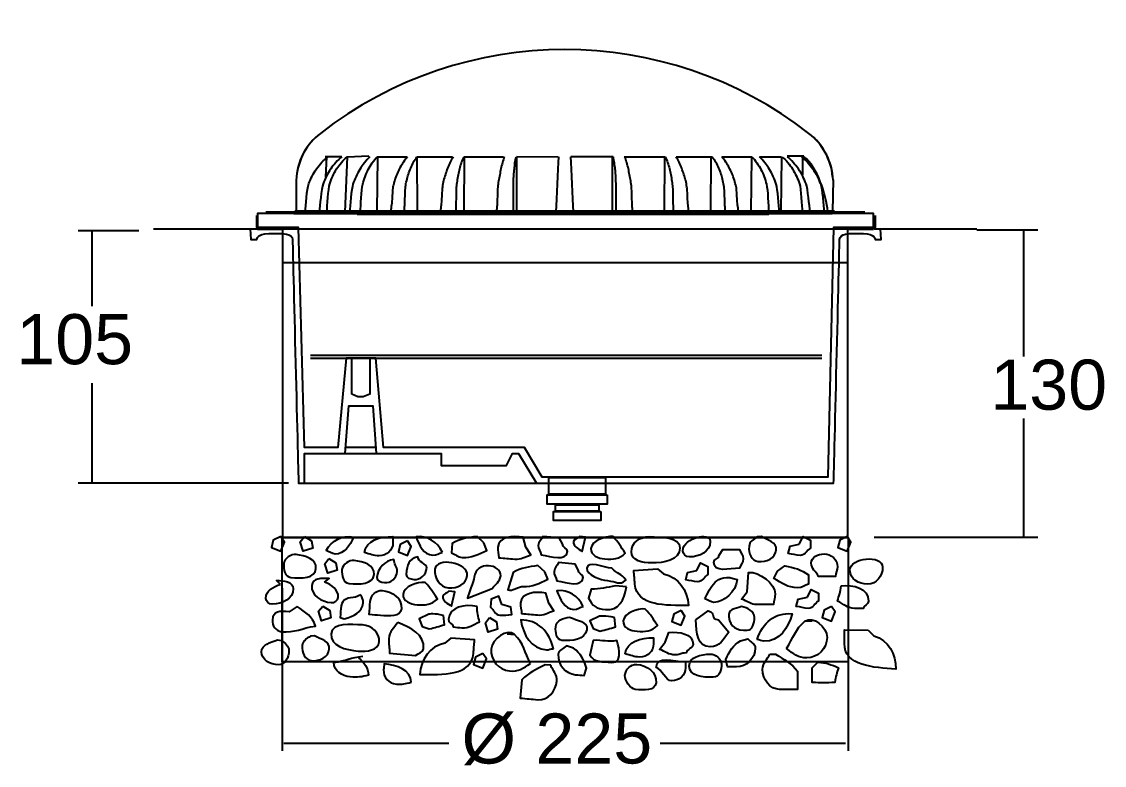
# Model space of a CAD drawing. Extents: x 31 to 162, y 76 to 269.
# Drawn here: x 31.2 to 162.4, y 76.4 to 166.6 of the extents above; entities that cross this region are included whole.
import ezdxf

# ---------------------------------------------------------------- set-up
doc = ezdxf.new("R2010")
doc.units = 0
doc.layers.add('LIVELLO_1', color=160, linetype='Continuous')
doc.styles.add('STD', font='txt')

# ---------------------------------------------------------------- blocks, each defined once
blk = doc.blocks.new('AI9-BLK2')
at = {"layer": 'LIVELLO_1', "color": 7}
for p, q in [((28.3, -0.37), (27.41, -0.37)), ((-8.66, -1.91), (-7.77, -1.99))]:
    blk.add_line(p, q, dxfattribs=at)
for points in [[(-36.11, 9.88), (-37.01, 9.44), (-37.23, 8.55), (-36.11, 8.1), (-35.67, 9.21)], [(-33.23, 9.88), (-32.38, 9.36), (-32.24, 8.46), (-33.39, 8.11), (-33.74, 9.26)], [(-20.75, 9.36), (-21.64, 8.91), (-21.86, 8.02), (-20.75, 7.58), (-20.31, 8.69)], [(32.51, 9.88), (31.62, 9.44), (31.39, 8.55), (32.51, 8.1), (32.96, 9.21)], [(-30.27, 7.22), (-29.42, 6.7), (-29.28, 5.79), (-30.42, 5.45), (-30.77, 6.59)], [(-31.02, 1.44), (-30.17, 0.92), (-30.03, 0.02), (-31.18, -0.33), (-31.53, 0.82)], [(30.62, 1.41), (29.73, 0.97), (29.51, 0.08), (30.62, -0.37), (31.07, 0.75)], [(-10.82, 0.06), (-9.97, -0.46), (-9.83, -1.36), (-10.98, -1.71), (-11.32, -0.57)], [(12.41, 0.91), (11.52, 0.47), (11.29, -0.42), (12.41, -0.87), (12.85, 0.24)], [(-11.62, -4.29), (-12.51, -4.74), (-12.74, -5.63), (-11.62, -6.07), (-11.17, -4.96)]]:
    blk.add_lwpolyline(points, close=True, dxfattribs=at)
for points, knots in [([(-30.62, 8.21), (-30.23, 8.09), (-29.95, 7.76), (-29.51, 7.76), (-28.34, 7.76), (-27.78, 8.76), (-27.28, 9.82), (-28.67, 10.1), (-29.9, 9.43), (-30.62, 8.21)], [0, 0, 0, 0, 1, 1, 1, 2, 2, 2, 3, 3, 3, 3]), ([(-25.95, 7.94), (-25.3, 7.75), (-24.88, 7.55), (-24.2, 7.55), (-23.29, 7.55), (-22.51, 8.23), (-22.51, 9.14), (-22.51, 9.43), (-22.54, 9.59), (-22.51, 9.88), (-24.03, 9.88), (-25.82, 9.46), (-25.95, 7.94)], [0, 0, 0, 0, 1, 1, 1, 2, 2, 2, 3, 3, 3, 4, 4, 4, 4]), ([(-16.53, 7.96), (-16.93, 7.89), (-17.24, 7.58), (-17.68, 7.62), (-18.85, 7.72), (-19.31, 8.77), (-19.72, 9.86), (-18.31, 10.02), (-17.14, 9.25), (-16.53, 7.96)], [0, 0, 0, 0, 1, 1, 1, 2, 2, 2, 3, 3, 3, 3]), ([(-11.5, 9.14), (-11.5, 9.14), (-11.14, 8.21), (-11.14, 8.21), (-12.19, 7.75), (-12.96, 7.26), (-14.12, 7.36), (-14.68, 7.41), (-14.93, 7.71), (-15.42, 7.92), (-15.42, 7.92), (-15.32, 9.03), (-15.32, 9.03), (-14.37, 9.61), (-13.47, 9.76), (-12.33, 9.88), (-12.33, 9.88), (-11.5, 9.14), (-11.5, 9.14)], [0, 0, 0, 0, 1, 1, 1, 2, 2, 2, 3, 3, 3, 4, 4, 4, 5, 5, 5, 6, 6, 6, 6]), ([(-6.4, 8.59), (-6.4, 8.59), (-5.81, 7.65), (-5.81, 7.65), (-6.56, 7.43), (-6.98, 7.08), (-7.76, 7.15), (-8.54, 7.21), (-8.92, 7.25), (-9.7, 7.32), (-9.71, 7.82), (-9.86, 8.11), (-9.81, 8.61), (-9.7, 9.89), (-8.01, 10.01), (-6.74, 9.79), (-6.74, 9.79), (-6.4, 8.59), (-6.4, 8.59)], [0, 0, 0, 0, 1, 1, 1, 2, 2, 2, 3, 3, 3, 4, 4, 4, 5, 5, 5, 6, 6, 6, 6]), ([(-1.97, 9.01), (-2.01, 8.56), (-1.35, 8.5), (-1.38, 8.06), (-1.49, 6.84), (-3.34, 7.45), (-4.55, 7.67), (-4.63, 8.06), (-4.94, 8.37), (-4.9, 8.81), (-4.86, 9.26), (-4.51, 9.5), (-4.36, 9.88), (-4.36, 9.88), (-2.36, 9.71), (-2.36, 9.71), (-2.36, 9.71), (-1.97, 9.01), (-1.97, 9.01)], [0, 0, 0, 0, 1, 1, 1, 2, 2, 2, 3, 3, 3, 4, 4, 4, 5, 5, 5, 6, 6, 6, 6]), ([(0.08, 9.88), (0.08, 9.88), (0.8, 9.82), (0.8, 9.82), (0.8, 9.82), (0.43, 8.07), (0.43, 8.07), (-0.05, 8.44), (-0.7, 8.67), (-0.64, 9.28), (-0.61, 9.61), (-0.05, 9.61), (0.08, 9.88)], [0, 0, 0, 0, 1, 1, 1, 2, 2, 2, 3, 3, 3, 4, 4, 4, 4]), ([(4.15, 9.87), (4.8, 9.2), (5.11, 8.65), (5.63, 7.86), (4.92, 7.18), (4.16, 7.08), (3.16, 7.17), (2.35, 7.24), (1.41, 7.61), (1.48, 8.42), (1.56, 9.38), (3.18, 9.96), (4.15, 9.87)], [0, 0, 0, 0, 1, 1, 1, 2, 2, 2, 3, 3, 3, 4, 4, 4, 4]), ([(8.55, 9.88), (7.45, 9.88), (6.37, 9.14), (6.37, 8.04), (6.37, 6.97), (7.74, 6.68), (8.81, 6.68), (10.3, 6.68), (12.25, 7), (12.25, 8.49), (12.25, 9.91), (9.98, 9.79), (8.55, 9.88)], [0, 0, 0, 0, 1, 1, 1, 2, 2, 2, 3, 3, 3, 4, 4, 4, 4]), ([(14.4, 9.81), (13.53, 9.55), (12.62, 9.06), (12.62, 8.13), (12.62, 7.74), (13.01, 7.41), (13.4, 7.41), (14.63, 7.41), (15.93, 8.06), (15.93, 9.29), (15.93, 10.17), (14.4, 9.81), (14.4, 9.81)], [0, 0, 0, 0, 1, 1, 1, 2, 2, 2, 3, 3, 3, 4, 4, 4, 4]), ([(22.13, 9.88), (22.94, 9.42), (24, 9.2), (23.92, 8.26), (23.83, 7.26), (22.74, 6.77), (21.74, 6.86), (20.93, 6.93), (20.56, 7.87), (20.63, 8.68), (20.68, 9.26), (21.16, 9.54), (21.64, 9.83), (21.64, 9.83), (22.13, 9.88), (22.13, 9.88)], [0, 0, 0, 0, 1, 1, 1, 2, 2, 2, 3, 3, 3, 4, 4, 4, 5, 5, 5, 5]), ([(26.72, 8.94), (26.72, 8.94), (25.61, 8.71), (25.61, 8.71), (25.61, 8.71), (25.38, 7.82), (25.38, 7.82), (25.94, 7.77), (26.28, 7.6), (26.83, 7.6), (27.45, 7.6), (27.61, 8.21), (28.06, 8.49), (28.06, 8.49), (28.06, 9.44), (28.06, 9.44), (28.06, 9.44), (27.17, 9.88), (27.17, 9.88), (27.17, 9.88), (26.72, 8.94), (26.72, 8.94)], [0, 0, 0, 0, 1, 1, 1, 2, 2, 2, 3, 3, 3, 4, 4, 4, 5, 5, 5, 6, 6, 6, 7, 7, 7, 7]), ([(17.03, 7.63), (17.03, 7.18), (16.35, 7.18), (16.35, 6.74), (16.35, 5.51), (18.25, 5.96), (19.48, 6.07), (19.59, 6.46), (19.92, 6.74), (19.92, 7.18), (19.92, 7.63), (19.59, 7.91), (19.48, 8.3), (19.48, 8.3), (17.47, 8.3), (17.47, 8.3), (17.47, 8.3), (17.03, 7.63), (17.03, 7.63)], [0, 0, 0, 0, 1, 1, 1, 2, 2, 2, 3, 3, 3, 4, 4, 4, 5, 5, 5, 6, 6, 6, 6]), ([(-34.26, 7.7), (-33.14, 7.57), (-31.74, 7.15), (-31.84, 6.02), (-31.95, 4.77), (-33.61, 4.81), (-34.87, 4.92), (-35.61, 4.99), (-35.79, 5.88), (-35.73, 6.62), (-35.68, 7.2), (-34.84, 7.78), (-34.26, 7.7)], [0, 0, 0, 0, 1, 1, 1, 2, 2, 2, 3, 3, 3, 4, 4, 4, 4]), ([(-27.22, 6.98), (-26.09, 6.85), (-24.7, 6.43), (-24.8, 5.3), (-24.91, 4.05), (-26.57, 4.09), (-27.83, 4.2), (-28.57, 4.27), (-28.75, 5.16), (-28.69, 5.9), (-28.64, 6.48), (-27.8, 7.06), (-27.22, 6.98)], [0, 0, 0, 0, 1, 1, 1, 2, 2, 2, 3, 3, 3, 4, 4, 4, 4]), ([(-22, 5.66), (-22.07, 4.85), (-22.74, 4.23), (-23.55, 4.3), (-23.97, 4.34), (-24.51, 4.48), (-24.47, 4.9), (-24.37, 6.09), (-23.55, 6.9), (-22.39, 7.12), (-22.44, 6.54), (-21.94, 6.24), (-22, 5.66)], [0, 0, 0, 0, 1, 1, 1, 2, 2, 2, 3, 3, 3, 4, 4, 4, 4]), ([(-18.42, 6.05), (-18.5, 5.25), (-19.17, 4.62), (-19.98, 4.69), (-20.4, 4.73), (-20.94, 4.87), (-20.9, 5.29), (-20.8, 6.49), (-20.66, 7.18), (-19.5, 7.41), (-19.55, 6.82), (-18.37, 6.63), (-18.42, 6.05)], [0, 0, 0, 0, 1, 1, 1, 2, 2, 2, 3, 3, 3, 4, 4, 4, 4]), ([(-13.51, 5.17), (-13.6, 4.11), (-14.72, 3.59), (-15.79, 3.68), (-16.86, 3.78), (-17.51, 4.84), (-17.42, 5.91), (-17.28, 7.45), (-13.37, 6.72), (-13.51, 5.17)], [0, 0, 0, 0, 1, 1, 1, 2, 2, 2, 3, 3, 3, 3]), ([(-0.07, 5.85), (-0.11, 5.41), (0.56, 5.35), (0.52, 4.9), (0.41, 3.69), (-1.44, 4.29), (-2.65, 4.51), (-2.72, 4.91), (-3.03, 5.22), (-3, 5.66), (-2.96, 6.1), (-2.6, 6.35), (-2.45, 6.73), (-2.45, 6.73), (-0.45, 6.55), (-0.45, 6.55), (-0.45, 6.55), (-0.07, 5.85), (-0.07, 5.85)], [0, 0, 0, 0, 1, 1, 1, 2, 2, 2, 3, 3, 3, 4, 4, 4, 5, 5, 5, 6, 6, 6, 6]), ([(3.99, 6.04), (4.65, 5.37), (5.18, 5.39), (5.69, 4.6), (4.98, 3.92), (4.49, 4.45), (3.48, 4.54), (2.67, 4.61), (0.9, 5.24), (0.97, 6.04), (1.05, 7.01), (3.02, 6.13), (3.99, 6.04)], [0, 0, 0, 0, 1, 1, 1, 2, 2, 2, 3, 3, 3, 4, 4, 4, 4]), ([(14.31, 5.75), (14.31, 5.75), (13.19, 5.52), (13.19, 5.52), (13.19, 5.52), (12.97, 4.63), (12.97, 4.63), (13.53, 4.58), (13.86, 4.41), (14.42, 4.41), (15.03, 4.41), (15.2, 5.02), (15.64, 5.3), (15.64, 5.3), (15.64, 6.24), (15.64, 6.24), (15.64, 6.24), (14.75, 6.69), (14.75, 6.69), (14.75, 6.69), (14.31, 5.75), (14.31, 5.75)], [0, 0, 0, 0, 1, 1, 1, 2, 2, 2, 3, 3, 3, 4, 4, 4, 5, 5, 5, 6, 6, 6, 7, 7, 7, 7]), ([(28.17, 6.67), (28.17, 5.95), (28.73, 5.67), (29.06, 5.06), (29.06, 5.06), (31.12, 5.06), (31.12, 5.06), (31.12, 5.5), (31.35, 5.78), (31.35, 6.22), (31.35, 7.11), (30.62, 7.78), (29.73, 7.78), (29.01, 7.78), (28.17, 7.39), (28.17, 6.67)], [0, 0, 0, 0, 1, 1, 1, 2, 2, 2, 3, 3, 3, 4, 4, 4, 5, 5, 5, 5]), ([(32.86, 5.79), (32.86, 4.73), (33.93, 4.11), (35, 4.11), (36.07, 4.11), (36.82, 5.12), (36.82, 6.18), (36.82, 7.74), (32.86, 7.35), (32.86, 5.79)], [0, 0, 0, 0, 1, 1, 1, 2, 2, 2, 3, 3, 3, 3]), ([(-9.46, 5.11), (-9.53, 4.39), (-10.11, 4.16), (-10.49, 3.58), (-10.49, 3.58), (-13.47, 2.4), (-13.47, 2.4), (-13.43, 2.85), (-12.71, 4.5), (-12.67, 4.95), (-12.59, 5.83), (-11.81, 6.43), (-10.92, 6.35), (-10.2, 6.29), (-9.4, 5.83), (-9.46, 5.11)], [0, 0, 0, 0, 1, 1, 1, 2, 2, 2, 3, 3, 3, 4, 4, 4, 5, 5, 5, 5]), ([(-4.12, 5.62), (-4.12, 5.62), (-3.75, 4.7), (-3.75, 4.7), (-4.8, 4.23), (-5.57, 3.74), (-6.74, 3.84), (-7.29, 3.89), (-8.1, 3.2), (-8.58, 3.41), (-8.58, 3.41), (-7.94, 5.51), (-7.94, 5.51), (-6.99, 6.09), (-6.08, 6.24), (-4.95, 6.36), (-4.95, 6.36), (-4.12, 5.62), (-4.12, 5.62)], [0, 0, 0, 0, 1, 1, 1, 2, 2, 2, 3, 3, 3, 4, 4, 4, 5, 5, 5, 6, 6, 6, 6]), ([(9.56, 5.96), (9.56, 5.96), (6.66, 5.76), (6.66, 5.76), (6.72, 5.1), (6.75, 4.77), (6.81, 4.1), (7.05, 1.39), (10.56, 1.53), (13.3, 1.54), (13.14, 3.43), (12.11, 4.96), (10.28, 5.35), (10.28, 5.35), (9.56, 5.96), (9.56, 5.96)], [0, 0, 0, 0, 1, 1, 1, 2, 2, 2, 3, 3, 3, 4, 4, 4, 5, 5, 5, 5]), ([(15.27, 2.34), (15.66, 2.23), (15.94, 1.9), (16.38, 1.9), (17.55, 1.9), (19.06, 3.16), (19.18, 4.66), (16.56, 5.67), (15.99, 3.57), (15.27, 2.34)], [0, 0, 0, 0, 1, 1, 1, 2, 2, 2, 3, 3, 3, 3]), ([(20.4, 3.19), (20.4, 3.19), (19.73, 2.3), (19.73, 2.3), (20.45, 2.03), (20.84, 1.64), (21.63, 1.64), (21.63, 1.64), (23.58, 1.64), (23.58, 1.64), (23.63, 2.14), (23.8, 2.42), (23.8, 2.92), (23.8, 4.2), (21.85, 5.65), (20.57, 5.54), (20.57, 5.54), (20.4, 3.19), (20.4, 3.19)], [0, 0, 0, 0, 1, 1, 1, 2, 2, 2, 3, 3, 3, 4, 4, 4, 5, 5, 5, 6, 6, 6, 6]), ([(24.06, 5.68), (24.06, 5.68), (23.62, 4.79), (23.62, 4.79), (24.62, 4.23), (25.35, 3.68), (26.52, 3.68), (27.07, 3.68), (27.35, 3.95), (27.85, 4.12), (27.85, 4.12), (27.85, 5.23), (27.85, 5.23), (26.96, 5.9), (26.07, 6.12), (24.95, 6.34), (24.95, 6.34), (24.06, 5.68), (24.06, 5.68)], [0, 0, 0, 0, 1, 1, 1, 2, 2, 2, 3, 3, 3, 4, 4, 4, 5, 5, 5, 6, 6, 6, 6]), ([(-36.13, 4.08), (-37, 3.82), (-37.91, 3.33), (-37.91, 2.39), (-37.91, 2), (-37.52, 1.68), (-37.13, 1.68), (-35.9, 1.68), (-34.6, 2.33), (-34.6, 3.56), (-34.6, 4.43), (-35.74, 4.56), (-36.62, 4.56), (-36.62, 4.56), (-36.13, 4.08), (-36.13, 4.08)], [0, 0, 0, 0, 1, 1, 1, 2, 2, 2, 3, 3, 3, 4, 4, 4, 5, 5, 5, 5]), ([(-30.79, 4.35), (-29.94, 4.01), (-29.08, 3.45), (-29.16, 2.51), (-29.19, 2.13), (-29.61, 1.84), (-30, 1.87), (-31.22, 1.98), (-32.46, 2.74), (-32.35, 3.96), (-32.27, 4.83), (-31.13, 4.86), (-30.26, 4.79), (-30.26, 4.79), (-30.79, 4.35), (-30.79, 4.35)], [0, 0, 0, 0, 1, 1, 1, 2, 2, 2, 3, 3, 3, 4, 4, 4, 5, 5, 5, 5]), ([(-18.61, 4.32), (-17.95, 3.65), (-17.64, 3.1), (-17.12, 2.31), (-17.84, 1.63), (-18.59, 1.53), (-19.6, 1.62), (-20.4, 1.68), (-21.35, 2.06), (-21.28, 2.87), (-21.19, 3.83), (-19.58, 4.41), (-18.61, 4.32)], [0, 0, 0, 0, 1, 1, 1, 2, 2, 2, 3, 3, 3, 4, 4, 4, 4]), ([(31.78, 3.9), (31.72, 3.18), (31.56, 2.73), (31.33, 2.07), (32.17, 1.68), (32.5, 1.18), (33.4, 1.18), (33.4, 1.18), (34.46, 1.18), (34.46, 1.18), (34.51, 1.57), (35.12, 1.62), (35.12, 2.07), (35.12, 3.57), (33.29, 4.12), (31.78, 3.9)], [0, 0, 0, 0, 1, 1, 1, 2, 2, 2, 3, 3, 3, 4, 4, 4, 5, 5, 5, 5]), ([(-26.39, 2.83), (-26.26, 2.46), (-26.09, 2.25), (-26.12, 1.86), (-26.22, 0.7), (-27.28, 0.2), (-28.41, -0.08), (-28.41, -0.08), (-28.91, 0.09), (-28.91, 0.09), (-28.87, 0.64), (-28.84, 0.93), (-28.79, 1.48), (-28.72, 2.28), (-27.85, 2.53), (-27.04, 2.52), (-27.04, 2.52), (-26.39, 2.83), (-26.39, 2.83)], [0, 0, 0, 0, 1, 1, 1, 2, 2, 2, 3, 3, 3, 4, 4, 4, 5, 5, 5, 6, 6, 6, 6]), ([(-23.84, 3.35), (-24.58, 3.42), (-25.2, 2.75), (-25.26, 2.01), (-25.32, 1.4), (-25.35, 1.05), (-25.4, 0.43), (-24.85, 0.38), (-24.56, 0.36), (-24.01, 0.31), (-22.97, 0.22), (-21.58, 0.1), (-21.49, 1.13), (-21.38, 2.39), (-22.58, 3.24), (-23.84, 3.35)], [0, 0, 0, 0, 1, 1, 1, 2, 2, 2, 3, 3, 3, 4, 4, 4, 5, 5, 5, 5]), ([(-15.75, 3.25), (-15.75, 3.25), (-15.03, 3.18), (-15.03, 3.18), (-15.03, 3.18), (-15.41, 1.43), (-15.41, 1.43), (-15.88, 1.81), (-16.53, 2.03), (-16.48, 2.64), (-16.45, 2.97), (-15.89, 2.98), (-15.75, 3.25)], [0, 0, 0, 0, 1, 1, 1, 2, 2, 2, 3, 3, 3, 4, 4, 4, 4]), ([(-9.32, 1.66), (-9.32, 1.66), (-8.23, 1.34), (-8.23, 1.34), (-8.23, 1.34), (-8.09, 0.44), (-8.09, 0.44), (-8.65, 0.43), (-9, 0.29), (-9.55, 0.34), (-10.16, 0.39), (-10.28, 1.02), (-10.7, 1.33), (-10.7, 1.33), (-10.61, 2.28), (-10.61, 2.28), (-10.61, 2.28), (-9.69, 2.64), (-9.69, 2.64), (-9.69, 2.64), (-9.32, 1.66), (-9.32, 1.66)], [0, 0, 0, 0, 1, 1, 1, 2, 2, 2, 3, 3, 3, 4, 4, 4, 5, 5, 5, 6, 6, 6, 7, 7, 7, 7]), ([(-3.63, 1.82), (-3.63, 1.82), (-3.04, 0.88), (-3.04, 0.88), (-3.78, 0.66), (-4.21, 0.31), (-4.98, 0.38), (-5.76, 0.45), (-6.15, 0.48), (-6.93, 0.55), (-6.94, 1.05), (-7.08, 1.34), (-7.04, 1.84), (-6.93, 3.12), (-5.23, 3.25), (-3.97, 3.03), (-3.97, 3.03), (-3.63, 1.82), (-3.63, 1.82)], [0, 0, 0, 0, 1, 1, 1, 2, 2, 2, 3, 3, 3, 4, 4, 4, 5, 5, 5, 6, 6, 6, 6]), ([(0.55, 1.41), (0.15, 1.33), (-0.16, 1.03), (-0.6, 1.06), (-1.77, 1.16), (-2.23, 2.21), (-2.64, 3.31), (-1.23, 3.46), (-0.07, 2.69), (0.55, 1.41)], [0, 0, 0, 0, 1, 1, 1, 2, 2, 2, 3, 3, 3, 3]), ([(5.77, 3.79), (5.52, 2.19), (4.84, 0.88), (3.23, 1.02), (2.12, 1.12), (1.7, 1.46), (1.17, 2.4), (1.17, 2.4), (1.49, 3.49), (1.49, 3.49), (2.67, 3.56), (3.3, 3.67), (4.44, 3.91), (4.44, 3.91), (5.77, 3.79), (5.77, 3.79)], [0, 0, 0, 0, 1, 1, 1, 2, 2, 2, 3, 3, 3, 4, 4, 4, 5, 5, 5, 5]), ([(27.7, 2.52), (27.7, 2.52), (26.59, 2.3), (26.59, 2.3), (26.59, 2.3), (26.36, 1.41), (26.36, 1.41), (26.92, 1.35), (27.26, 1.18), (27.81, 1.18), (28.43, 1.18), (28.6, 1.8), (29.04, 2.07), (29.04, 2.07), (29.04, 3.02), (29.04, 3.02), (29.04, 3.02), (28.15, 3.47), (28.15, 3.47), (28.15, 3.47), (27.7, 2.52), (27.7, 2.52)], [0, 0, 0, 0, 1, 1, 1, 2, 2, 2, 3, 3, 3, 4, 4, 4, 5, 5, 5, 6, 6, 6, 7, 7, 7, 7]), ([(-34.14, 1.41), (-33.07, 0.66), (-32.26, 0.23), (-31.91, -0.97), (-33.56, -1.21), (-34.39, -1.79), (-36.01, -1.65), (-36.69, -1.59), (-37.18, -0.93), (-37.12, -0.25), (-37.02, 0.91), (-36.25, 0.87), (-35.09, 0.77), (-35.09, 0.77), (-34.14, 1.41), (-34.14, 1.41)], [0, 0, 0, 0, 1, 1, 1, 2, 2, 2, 3, 3, 3, 4, 4, 4, 5, 5, 5, 5]), ([(-12.31, 1.4), (-12.32, 0.67), (-12.19, 0.21), (-12.02, -0.47), (-12.89, -0.78), (-13.27, -1.25), (-14.15, -1.18), (-14.55, -1.14), (-14.82, -1.12), (-15.21, -1.08), (-15.23, -0.69), (-15.84, -0.58), (-15.8, -0.14), (-15.67, 1.36), (-13.79, 1.75), (-12.31, 1.4)], [0, 0, 0, 0, 1, 1, 1, 2, 2, 2, 3, 3, 3, 4, 4, 4, 5, 5, 5, 5]), ([(19.73, 1.41), (20.45, 1.25), (21.29, 0.86), (21.29, 0.08), (21.29, -0.59), (21.07, -1.48), (20.4, -1.48), (19.12, -1.48), (18.34, -1.14), (18.18, 0.14), (18.06, 1.14), (18.84, 1.08), (19.73, 1.41)], [0, 0, 0, 0, 1, 1, 1, 2, 2, 2, 3, 3, 3, 4, 4, 4, 4]), ([(-16.4, 0.32), (-16.4, 0.32), (-16.27, -0.8), (-16.27, -0.8), (-16.96, -1.02), (-17.42, -1.15), (-18.11, -1.31), (-18.11, -1.31), (-18.97, -1.01), (-18.97, -1.01), (-18.97, -1.01), (-19.34, -0.09), (-19.34, -0.09), (-19.34, -0.09), (-18.17, 0.48), (-18.17, 0.48), (-18.17, 0.48), (-17.44, 0.58), (-16.4, 0.32)], [0, 0, 0, 0, 1, 1, 1, 2, 2, 2, 3, 3, 3, 4, 4, 4, 5, 5, 5, 6, 6, 6, 6]), ([(-1.12, 0.12), (-1.86, 0.02), (-2.72, -0.3), (-2.79, -1.08), (-2.85, -1.74), (-2.7, -2.65), (-2.04, -2.7), (-0.76, -2.82), (0.71, -2.66), (0.99, -1.41), (1.18, -0.42), (-0.26, -0.29), (-1.12, 0.12)], [0, 0, 0, 0, 1, 1, 1, 2, 2, 2, 3, 3, 3, 4, 4, 4, 4]), ([(4.31, 0.06), (4.31, 0.06), (4.44, -1.07), (4.44, -1.07), (3.75, -1.28), (3.29, -1.41), (2.6, -1.58), (2.6, -1.58), (1.73, -1.28), (1.73, -1.28), (1.73, -1.28), (1.36, -0.35), (1.36, -0.35), (1.36, -0.35), (2.53, 0.22), (2.53, 0.22), (2.53, 0.22), (3.27, 0.32), (4.31, 0.06)], [0, 0, 0, 0, 1, 1, 1, 2, 2, 2, 3, 3, 3, 4, 4, 4, 5, 5, 5, 6, 6, 6, 6]), ([(8.06, 1.1), (8.71, 0.43), (9.02, -0.12), (9.54, -0.91), (8.83, -1.6), (8.07, -1.69), (7.07, -1.6), (6.26, -1.53), (5.32, -1.16), (5.39, -0.35), (5.47, 0.61), (7.09, 1.19), (8.06, 1.1)], [0, 0, 0, 0, 1, 1, 1, 2, 2, 2, 3, 3, 3, 4, 4, 4, 4]), ([(14.17, -0.23), (14.28, -1.85), (14.32, -3.48), (15.94, -3.48), (17.05, -3.48), (17.55, -2.59), (18.17, -1.7), (18.17, -1.7), (16.94, -0.23), (16.94, -0.23), (15.76, -0.07), (16.79, 0.56), (15.68, 0.89), (15.68, 0.89), (14.17, -0.23), (14.17, -0.23)], [0, 0, 0, 0, 1, 1, 1, 2, 2, 2, 3, 3, 3, 4, 4, 4, 5, 5, 5, 5]), ([(21.61, -2.59), (21.94, -2.59), (22.11, -2.81), (22.44, -2.81), (24.28, -2.81), (25.4, -1.25), (25.85, 0.52), (23.78, 0.75), (22.28, -0.59), (21.61, -2.59)], [0, 0, 0, 0, 1, 1, 1, 2, 2, 2, 3, 3, 3, 3]), ([(25.18, -3.7), (26.01, -4.37), (26.57, -4.82), (27.63, -4.82), (28.97, -4.82), (30.08, -3.7), (30.08, -2.37), (30.08, -1.09), (28.36, 0.36), (27.41, -0.37), (26.24, -1.31), (26.01, -2.42), (25.18, -3.7)], [0, 0, 0, 0, 1, 1, 1, 2, 2, 2, 3, 3, 3, 4, 4, 4, 4]), ([(-26.19, -0.83), (-25.09, -0.93), (-24.09, -1.76), (-24.19, -2.86), (-24.28, -3.92), (-25.67, -4.09), (-26.73, -4), (-28.22, -3.87), (-30.13, -3.38), (-30, -1.9), (-29.88, -0.48), (-27.63, -0.8), (-26.19, -0.83)], [0, 0, 0, 0, 1, 1, 1, 2, 2, 2, 3, 3, 3, 4, 4, 4, 4]), ([(-21.94, -0.53), (-20.37, -1.17), (-18.65, -1.99), (-18.8, -3.71), (-18.84, -4.21), (-19.41, -4.21), (-19.77, -4.52), (-19.77, -4.52), (-22.93, -4.24), (-22.93, -4.24), (-22.93, -3.57), (-23.06, -3.17), (-23.01, -2.51), (-22.93, -1.62), (-22.39, -1.22), (-21.94, -0.53)], [0, 0, 0, 0, 1, 1, 1, 2, 2, 2, 3, 3, 3, 4, 4, 4, 5, 5, 5, 5]), ([(-5.84, -5.51), (-6.73, -6.1), (-7.33, -6.5), (-8.38, -6.41), (-9.71, -6.29), (-10.73, -5.08), (-10.61, -3.75), (-10.5, -2.48), (-8.65, -1.19), (-7.77, -1.99), (-6.69, -3.04), (-6.56, -4.16), (-5.84, -5.51)], [0, 0, 0, 0, 1, 1, 1, 2, 2, 2, 3, 3, 3, 4, 4, 4, 4]), ([(-3.07, -3.71), (-3.4, -3.68), (-3.59, -3.89), (-3.92, -3.86), (-5.75, -3.7), (-6.73, -2.05), (-7.02, -0.23), (-4.94, -0.19), (-3.56, -1.66), (-3.07, -3.71)], [0, 0, 0, 0, 1, 1, 1, 2, 2, 2, 3, 3, 3, 3]), ([(-36.52, -2.62), (-37.36, -3.01), (-38.43, -3.14), (-38.43, -4.08), (-38.43, -5.08), (-37.39, -5.67), (-36.39, -5.67), (-35.58, -5.67), (-35.12, -4.76), (-35.12, -3.95), (-35.12, -3.37), (-35.58, -3.05), (-36.03, -2.72), (-36.03, -2.72), (-36.52, -2.62), (-36.52, -2.62)], [0, 0, 0, 0, 1, 1, 1, 2, 2, 2, 3, 3, 3, 4, 4, 4, 5, 5, 5, 5]), ([(-32.01, -2.14), (-31.2, -2.6), (-30.15, -2.83), (-30.23, -3.76), (-30.31, -4.76), (-31.4, -5.25), (-32.4, -5.16), (-33.21, -5.09), (-33.59, -4.15), (-33.52, -3.34), (-33.46, -2.76), (-32.98, -2.48), (-32.5, -2.2), (-32.5, -2.2), (-32.01, -2.14), (-32.01, -2.14)], [0, 0, 0, 0, 1, 1, 1, 2, 2, 2, 3, 3, 3, 4, 4, 4, 5, 5, 5, 5]), ([(-15.52, -2.43), (-15.52, -2.43), (-12.62, -2.63), (-12.62, -2.63), (-12.68, -3.29), (-12.71, -3.63), (-12.77, -4.29), (-13.01, -7.01), (-16.52, -6.87), (-19.26, -6.85), (-19.1, -4.97), (-18.07, -3.44), (-16.24, -3.04), (-16.24, -3.04), (-15.52, -2.43), (-15.52, -2.43)], [0, 0, 0, 0, 1, 1, 1, 2, 2, 2, 3, 3, 3, 4, 4, 4, 5, 5, 5, 5]), ([(5.63, -4.33), (6.28, -4.52), (6.7, -4.72), (7.38, -4.72), (8.29, -4.72), (9.07, -4.04), (9.07, -3.13), (9.07, -2.84), (9.04, -2.68), (9.07, -2.39), (7.54, -2.39), (5.76, -2.81), (5.63, -4.33)], [0, 0, 0, 0, 1, 1, 1, 2, 2, 2, 3, 3, 3, 4, 4, 4, 4]), ([(10.46, -2.9), (10.46, -2.9), (9.79, -3.79), (9.79, -3.79), (10.51, -4.07), (10.9, -4.46), (11.68, -4.46), (12.47, -4.46), (12.25, -4.23), (13.03, -4.23), (13.09, -3.73), (13.86, -3.68), (13.86, -3.18), (13.86, -1.9), (12.19, -1.62), (10.9, -1.73), (10.9, -1.73), (10.46, -2.9), (10.46, -2.9)], [0, 0, 0, 0, 1, 1, 1, 2, 2, 2, 3, 3, 3, 4, 4, 4, 5, 5, 5, 6, 6, 6, 6]), ([(19.6, -2.76), (18.66, -3.31), (18.26, -4.03), (17.82, -5.04), (17.82, -5.04), (18.04, -5.93), (18.04, -5.93), (18.04, -5.93), (19.1, -5.93), (19.1, -5.93), (20.33, -5.93), (21.39, -4.87), (21.39, -3.64), (21.39, -3.09), (20.83, -2.98), (20.5, -2.53), (20.5, -2.53), (19.6, -2.76), (19.6, -2.76)], [0, 0, 0, 0, 1, 1, 1, 2, 2, 2, 3, 3, 3, 4, 4, 4, 5, 5, 5, 6, 6, 6, 6]), ([(35.08, -1.48), (35.08, -1.48), (32.18, -1.42), (32.18, -1.42), (32.18, -1.42), (32.18, -3.09), (32.18, -3.09), (32.18, -5.82), (35.7, -5.98), (38.43, -6.21), (38.43, -4.32), (37.54, -2.7), (35.76, -2.14), (35.76, -2.14), (35.08, -1.48), (35.08, -1.48)], [0, 0, 0, 0, 1, 1, 1, 2, 2, 2, 3, 3, 3, 4, 4, 4, 5, 5, 5, 5]), ([(-0.63, -3.66), (0.27, -4.29), (0.59, -5.05), (0.95, -6.08), (0.95, -6.08), (0.65, -6.95), (0.65, -6.95), (0.26, -6.92), (-0.01, -6.89), (-0.4, -6.86), (-1.63, -6.75), (-2.59, -5.61), (-2.48, -4.39), (-2.43, -3.83), (-1.87, -3.77), (-1.5, -3.36), (-1.5, -3.36), (-0.63, -3.66), (-0.63, -3.66)], [0, 0, 0, 0, 1, 1, 1, 2, 2, 2, 3, 3, 3, 4, 4, 4, 5, 5, 5, 6, 6, 6, 6]), ([(3.99, -5.37), (2.88, -5.27), (1.88, -5.42), (1.35, -4.48), (1.35, -4.48), (1.75, -2.7), (1.75, -2.7), (2.93, -2.63), (3.48, -2.96), (4.62, -2.73), (4.62, -2.73), (5.6, -5.5), (3.99, -5.37)], [0, 0, 0, 0, 1, 1, 1, 2, 2, 2, 3, 3, 3, 4, 4, 4, 4]), ([(-26.67, -4.82), (-25.98, -5.43), (-25.54, -5.99), (-25.46, -6.94), (-26.29, -7.13), (-26.82, -7.21), (-27.69, -7.13), (-28.69, -7.04), (-29.68, -6.41), (-29.66, -5.4), (-28.27, -5.17), (-27.58, -4.77), (-26.17, -4.63)], [0, 0, 0, 0, 1, 1, 1, 2, 2, 2, 3, 3, 3, 4, 4, 4, 4]), ([(9.38, -5.99), (10.03, -6.19), (10.57, -7.61), (11.25, -7.61), (12.16, -7.61), (12.94, -6.93), (12.94, -6.02), (12.94, -5.73), (12.91, -5.57), (12.94, -5.28), (11.41, -5.28), (9.51, -4.47), (9.38, -5.99)], [0, 0, 0, 0, 1, 1, 1, 2, 2, 2, 3, 3, 3, 4, 4, 4, 4]), ([(15.94, -4.37), (14.81, -4.4), (13.38, -4.69), (13.38, -5.82), (13.38, -7.09), (15.03, -7.18), (16.3, -7.18), (17.04, -7.18), (17.3, -6.31), (17.3, -5.56), (17.3, -4.98), (16.53, -4.33), (15.94, -4.37)], [0, 0, 0, 0, 1, 1, 1, 2, 2, 2, 3, 3, 3, 4, 4, 4, 4]), ([(23.17, -4.37), (22.83, -5.04), (22.28, -5.43), (22.28, -6.21), (22.28, -7.43), (23.11, -8.65), (24.34, -8.65), (24.34, -8.65), (26.52, -8.65), (26.52, -8.65), (26.52, -8.65), (26.52, -6.43), (26.52, -6.43), (25.73, -5.48), (24.95, -5.04), (23.84, -4.37), (23.84, -4.37), (23.17, -4.37), (23.17, -4.37)], [0, 0, 0, 0, 1, 1, 1, 2, 2, 2, 3, 3, 3, 4, 4, 4, 5, 5, 5, 6, 6, 6, 6]), ([(-20.32, -7.78), (-20.98, -7.91), (-21.42, -8.07), (-22.1, -8.01), (-23.01, -7.93), (-23.72, -7.19), (-23.64, -6.28), (-23.62, -5.99), (-23.57, -5.83), (-23.58, -5.54), (-22.06, -5.67), (-20.32, -6.25), (-20.32, -7.78)], [0, 0, 0, 0, 1, 1, 1, 2, 2, 2, 3, 3, 3, 4, 4, 4, 4]), ([(-3.4, -5.72), (-3.12, -6.42), (-2.6, -6.85), (-2.67, -7.63), (-2.77, -8.85), (-3.71, -9.99), (-4.94, -9.89), (-5.77, -9.81), (-6.27, -9.77), (-7.1, -9.7), (-7.1, -9.7), (-6.91, -7.48), (-6.91, -7.48), (-6.05, -6.61), (-5.23, -6.23), (-4.06, -5.66), (-4.06, -5.66), (-3.4, -5.72), (-3.4, -5.72)], [0, 0, 0, 0, 1, 1, 1, 2, 2, 2, 3, 3, 3, 4, 4, 4, 5, 5, 5, 6, 6, 6, 6]), ([(7.02, -5.61), (6.27, -5.55), (5.66, -6.21), (5.6, -6.95), (5.54, -7.56), (6.3, -8.61), (6.85, -8.65), (7.88, -8.74), (9.27, -8.86), (9.36, -7.83), (9.47, -6.57), (8.28, -5.72), (7.02, -5.61)], [0, 0, 0, 0, 1, 1, 1, 2, 2, 2, 3, 3, 3, 4, 4, 4, 4]), ([(28.3, -6.02), (28.3, -6.02), (28.3, -7.8), (28.3, -7.8), (29.36, -7.86), (29.97, -7.86), (31.03, -7.8), (31.14, -7.08), (31.25, -6.69), (31.48, -6.02), (30.59, -5.63), (29.97, -5.41), (28.97, -5.35), (28.97, -5.35), (28.3, -6.02), (28.3, -6.02)], [0, 0, 0, 0, 1, 1, 1, 2, 2, 2, 3, 3, 3, 4, 4, 4, 5, 5, 5, 5])]:
    blk.add_open_spline(points, degree=3, knots=knots, dxfattribs=at)
blk = doc.blocks.new('AI9-BLK1')
at = {"layer": 'LIVELLO_1', "color": 7}
for p, q in [((-26.49, -21.37), (-28.52, -21.37)), ((-28.35, -21.38), (-28.49, -23.87)), ((-25.86, -21.37), (-26.14, -28.06)), ((-25.86, -21.37), (-23.22, -21.28)), ((-22.16, -21.49), (-22.24, -27.92)), ((-22.2, -21.37), (-18.65, -21.37)), ((-17.4, -21.37), (-13.1, -21.37)), ((-17.4, -21.37), (-17.38, -27.95)), ((-11.67, -21.43), (-11.72, -28.03)), ((-11.69, -21.37), (-6.9, -21.37)), ((-0.28, -21.42), (-5.33, -21.39)), ((-5.32, -21.46), (-5.32, -27.95)), ((6.36, -21.37), (1.24, -21.37)), ((6.27, -21.35), (6.24, -28)), ((7.73, -21.37), (12.68, -21.37)), ((12.58, -28.01), (12.63, -21.37)), ((14, -21.37), (18.36, -21.37)), ((18.21, -28.01), (18.27, -21.37)), ((19.53, -21.37), (23.17, -21.37)), ((23.1, -28.05), (23.16, -21.42)), ((24.09, -21.37), (26.79, -21.37)), ((26.75, -28.05), (26.81, -21.41)), ((27.45, -21.28), (29.5, -21.28)), ((29.35, -23.59), (29.34, -21.29)), ((-32.05, -24.14), (-32.03, -27.96)), ((-32.05, -24.14), (-32.03, -27.96)), ((33.03, -24.17), (32.95, -28)), ((33.03, -24.17), (32.95, -28)), ((-35.72, -28.04), (-31.96, -28.04)), ((-32.33, -28.24), (32.89, -28.24)), ((32.93, -28.28), (-32.24, -28.28)), ((33.18, -27.98), (-32.19, -27.98)), ((-31.9, -28.06), (33.32, -28.06)), ((33.36, -28.1), (-31.81, -28.1)), ((-24.66, -28.33), (25.22, -28.33)), ((33.1, -28.04), (36.87, -28.04)), ((-49.32, -30.13), (-36.76, -30.13)), ((-33.73, -30.13), (34.87, -30.13)), ((37.99, -30.13), (50.46, -30.13)), ((-58.46, -30.3), (-51.08, -30.3)), ((-56.76, -39.5), (-56.76, -30.3)), ((57.84, -30.27), (50.46, -30.27)), ((56.14, -45.58), (56.14, -30.27)), ((-33.73, -34.21), (34.87, -34.21)), ((-30.31, -45.45), (31.65, -45.45)), ((-30.31, -45.81), (31.65, -45.81)), ((-56.76, -60.92), (-56.76, -48.84)), ((56.14, -67.52), (56.14, -53.09)), ((-27.43, -57.34), (-20.94, -57.34)), ((-22.39, -56.62), (-25.99, -56.62)), ((-58.46, -60.92), (-32.96, -60.92)), ((-31.75, -60.95), (-1.49, -60.95)), ((57.84, -67.52), (37.99, -67.52)), ((-33.7, -93.41), (-33.7, -73.68)), ((34.88, -93.41), (34.88, -73.68)), ((-33.53, -92.45), (-13.52, -92.45)), ((12.06, -92.45), (34.53, -92.45))]:
    blk.add_line(p, q, dxfattribs=at)
blk.add_lwpolyline([(38.13, -28.52), (38.13, -29.96), (33.09, -29.96), (32.37, -60.23), (-2.21, -60.23), (-4.37, -56.62), (-21.45, -56.62), (-22.39, -45.81), (-25.99, -45.81), (-26.98, -56.62), (-31.03, -56.62), (-31.75, -29.96), (-36.79, -29.96), (-36.79, -28.52)], dxfattribs=at)
for points in [[(37.94, -30.17), (37.94, -28.26), (-36.71, -28.26), (-36.71, -30.17), (-33.69, -30.17), (-33.69, -67.51), (34.83, -67.51), (34.83, -30.17)], [(-25.27, -50.14), (-25.27, -45.81), (-23.11, -45.81), (-23.11, -50.14), (-23.93, -50.5), (-24.57, -50.5)], [(5.45, -62.29), (-1.42, -62.29), (-1.42, -60.25), (5.45, -60.25)], [(5.45, -60.25), (5.45, -62.29), (-1.42, -62.29), (-1.42, -60.25)], [(5.64, -62.35), (5.64, -63.5), (-1.61, -63.5), (-1.61, -62.35)], [(4.63, -63.56), (4.63, -64.33), (-0.59, -64.33), (-0.59, -63.56)], [(4.89, -64.39), (4.89, -65.46), (-0.86, -65.46), (-0.86, -64.39)], [(-33.73, -67.55), (34.87, -67.55), (34.87, -82.59), (-33.73, -82.59)]]:
    blk.add_lwpolyline(points, close=True, dxfattribs=at)
for points in [[(30.1, -18.54), (12.68, -5), (-11.69, -5), (-29.1, -18.54)], [(-29.1, -18.54), (-30.88, -19.9), (-31.96, -21.98), (-32.03, -24.22)], [(-29.1, -18.54), (-30.74, -19.81), (-31.79, -21.71), (-31.98, -23.78)], [(33.02, -24.22), (32.93, -21.98), (31.88, -19.9), (30.1, -18.54)], [(32.97, -23.78), (32.78, -21.71), (31.73, -19.81), (30.1, -18.54)], [(-0.25, -21.37), (-0.37, -23.1), (-0.47, -26.27), (-0.56, -28.03)], [(1.56, -28.03), (1.46, -26.27), (1.36, -23.1), (1.24, -21.37)], [(32.39, -28.03), (32.17, -25.95), (31.14, -22.66), (29.51, -21.37)]]:
    blk.add_open_spline(points, degree=3, dxfattribs=at)
for points, knots in [([(-30.93, -28.03), (-30.88, -27.35), (-30.74, -25.27), (-30.49, -24.64), (-30.27, -24), (-29.96, -23.4), (-29.57, -22.86), (-29.18, -22.27), (-28.71, -21.78), (-28.2, -21.37)], [0, 0, 0, 0, 1, 1, 1, 2, 2, 2, 3, 3, 3, 3]), ([(-26.49, -21.37), (-27, -21.78), (-27.47, -22.32), (-27.84, -22.86), (-28.22, -23.42), (-28.54, -24.03), (-28.76, -24.66), (-29.01, -25.3), (-29.15, -27.35), (-29.23, -28.03)], [0, 0, 0, 0, 1, 1, 1, 2, 2, 2, 3, 3, 3, 3]), ([(-28.3, -28.03), (-28.27, -27.37), (-28.15, -25.3), (-27.96, -24.66), (-27.76, -24.03), (-27.47, -23.44), (-27.13, -22.86), (-26.76, -22.32), (-26.35, -21.81), (-25.86, -21.37)], [0, 0, 0, 0, 1, 1, 1, 2, 2, 2, 3, 3, 3, 3]), ([(-23.1, -21.37), (-23.57, -21.83), (-23.98, -22.35), (-24.32, -22.91), (-24.66, -23.47), (-24.93, -24.08), (-25.15, -24.69), (-25.35, -25.3), (-25.49, -27.37), (-25.54, -28.03)], [0, 0, 0, 0, 1, 1, 1, 2, 2, 2, 3, 3, 3, 3]), ([(-24.23, -28.03), (-24.2, -27.4), (-24.13, -25.35), (-23.96, -24.71), (-23.81, -24.1), (-23.59, -23.49), (-23.3, -22.93), (-23, -22.37), (-22.64, -21.83), (-22.2, -21.37)], [0, 0, 0, 0, 1, 1, 1, 2, 2, 2, 3, 3, 3, 3]), ([(-18.54, -21.37), (-18.71, -21.59), (-18.88, -21.78), (-19.03, -22.03), (-19.18, -22.25), (-19.32, -22.47), (-19.45, -22.71), (-19.56, -22.96), (-19.69, -23.2), (-19.79, -23.44), (-19.91, -23.68), (-20.01, -23.96), (-20.08, -24.22), (-20.15, -24.47), (-20.25, -24.74), (-20.3, -25), (-20.37, -25.27), (-20.42, -26.96), (-20.47, -27.2), (-20.52, -27.49), (-20.54, -27.74), (-20.59, -28.03)], [0, 0, 0, 0, 1, 1, 1, 2, 2, 2, 3, 3, 3, 4, 4, 4, 5, 5, 5, 6, 6, 6, 7, 7, 7, 7]), ([(-18.93, -28.03), (-18.91, -27.76), (-18.91, -27.49), (-18.88, -27.25), (-18.86, -26.96), (-18.83, -25.3), (-18.78, -25.03), (-18.76, -24.76), (-18.71, -24.51), (-18.64, -24.25), (-18.59, -23.98), (-18.52, -23.74), (-18.44, -23.49), (-18.35, -23.25), (-18.27, -23), (-18.15, -22.76), (-18.05, -22.52), (-17.93, -22.27), (-17.81, -22.03), (-17.69, -21.81), (-17.54, -21.59), (-17.4, -21.37)], [0, 0, 0, 0, 1, 1, 1, 2, 2, 2, 3, 3, 3, 4, 4, 4, 5, 5, 5, 6, 6, 6, 7, 7, 7, 7]), ([(-13, -21.37), (-13.15, -21.59), (-13.27, -21.83), (-13.39, -22.05), (-13.49, -22.3), (-13.61, -22.52), (-13.69, -22.78), (-13.79, -23.03), (-13.88, -23.27), (-13.95, -23.54), (-14.03, -23.78), (-14.1, -24.03), (-14.18, -24.27), (-14.22, -24.54), (-14.27, -24.81), (-14.32, -25.05), (-14.37, -25.3), (-14.42, -26.98), (-14.47, -27.25), (-14.49, -27.49), (-14.52, -27.76), (-14.54, -28.03)], [0, 0, 0, 0, 1, 1, 1, 2, 2, 2, 3, 3, 3, 4, 4, 4, 5, 5, 5, 6, 6, 6, 7, 7, 7, 7]), ([(-12.64, -28.03), (-12.64, -28.03), (-12.64, -27.25), (-12.64, -27.25), (-12.62, -27.01), (-12.62, -25.35), (-12.59, -25.08), (-12.56, -24.81), (-12.54, -24.56), (-12.49, -24.32), (-12.47, -24.08), (-12.42, -23.81), (-12.37, -23.54), (-12.32, -23.3), (-12.27, -23.05), (-12.2, -22.81), (-12.15, -22.56), (-12.08, -22.32), (-11.98, -22.08), (-11.91, -21.83), (-11.81, -21.59), (-11.69, -21.37)], [0, 0, 0, 0, 1, 1, 1, 2, 2, 2, 3, 3, 3, 4, 4, 4, 5, 5, 5, 6, 6, 6, 7, 7, 7, 7]), ([(-6.81, -21.37), (-6.88, -21.59), (-6.98, -21.83), (-7.03, -22.08), (-7.1, -22.35), (-7.18, -22.59), (-7.22, -22.83), (-7.27, -23.08), (-7.32, -23.34), (-7.37, -23.59), (-7.42, -23.83), (-7.47, -24.08), (-7.52, -24.32), (-7.54, -24.59), (-7.59, -24.83), (-7.61, -25.1), (-7.64, -25.35), (-7.66, -27.01), (-7.69, -27.25), (-7.71, -27.52), (-7.74, -27.79), (-7.76, -28.03)], [0, 0, 0, 0, 1, 1, 1, 2, 2, 2, 3, 3, 3, 4, 4, 4, 5, 5, 5, 6, 6, 6, 7, 7, 7, 7]), ([(-5.69, -28.03), (-5.71, -27.79), (-5.71, -27.54), (-5.71, -27.27), (-5.71, -27.27), (-5.71, -25.1), (-5.71, -25.1), (-5.71, -24.86), (-5.71, -24.61), (-5.69, -24.37), (-5.69, -24.1), (-5.69, -23.86), (-5.66, -23.59), (-5.64, -23.34), (-5.61, -23.1), (-5.59, -22.86), (-5.56, -22.61), (-5.54, -22.37), (-5.52, -22.13), (-5.47, -21.86), (-5.42, -21.61), (-5.37, -21.37)], [0, 0, 0, 0, 1, 1, 1, 2, 2, 2, 3, 3, 3, 4, 4, 4, 5, 5, 5, 6, 6, 6, 7, 7, 7, 7]), ([(6.36, -21.37), (6.41, -21.61), (6.46, -21.86), (6.48, -22.13), (6.53, -22.37), (6.56, -22.61), (6.58, -22.86), (6.61, -23.1), (6.63, -23.34), (6.66, -23.59), (6.66, -23.86), (6.68, -24.1), (6.68, -24.37), (6.7, -24.61), (6.7, -24.86), (6.7, -25.1), (6.7, -25.1), (6.7, -27.27), (6.7, -27.27), (6.7, -27.54), (6.7, -27.79), (6.68, -28.03)], [0, 0, 0, 0, 1, 1, 1, 2, 2, 2, 3, 3, 3, 4, 4, 4, 5, 5, 5, 6, 6, 6, 7, 7, 7, 7]), ([(8.75, -28.03), (8.73, -27.79), (8.7, -27.52), (8.68, -27.25), (8.66, -27.01), (8.63, -25.35), (8.61, -25.1), (8.58, -24.83), (8.53, -24.59), (8.51, -24.32), (8.46, -24.08), (8.41, -23.83), (8.36, -23.59), (8.32, -23.34), (8.27, -23.08), (8.22, -22.83), (8.17, -22.59), (8.1, -22.35), (8.02, -22.08), (7.95, -21.83), (7.87, -21.59), (7.8, -21.37)], [0, 0, 0, 0, 1, 1, 1, 2, 2, 2, 3, 3, 3, 4, 4, 4, 5, 5, 5, 6, 6, 6, 7, 7, 7, 7]), ([(12.68, -21.37), (12.78, -21.59), (12.88, -21.83), (12.98, -22.08), (13.07, -22.32), (13.14, -22.56), (13.19, -22.81), (13.26, -23.05), (13.32, -23.3), (13.36, -23.54), (13.41, -23.81), (13.46, -24.08), (13.48, -24.32), (13.54, -24.56), (13.56, -24.81), (13.58, -25.08), (13.61, -25.35), (13.61, -27.01), (13.63, -27.25), (13.63, -27.25), (13.63, -28.03), (13.63, -28.03)], [0, 0, 0, 0, 1, 1, 1, 2, 2, 2, 3, 3, 3, 4, 4, 4, 5, 5, 5, 6, 6, 6, 7, 7, 7, 7]), ([(15.53, -28.03), (15.51, -27.76), (15.49, -27.49), (15.46, -27.25), (15.41, -26.98), (15.36, -25.3), (15.31, -25.05), (15.27, -24.81), (15.22, -24.54), (15.17, -24.27), (15.09, -24.03), (15.02, -23.78), (14.95, -23.54), (14.87, -23.27), (14.78, -23.03), (14.68, -22.78), (14.61, -22.52), (14.49, -22.3), (14.39, -22.05), (14.27, -21.83), (14.14, -21.59), (14, -21.37)], [0, 0, 0, 0, 1, 1, 1, 2, 2, 2, 3, 3, 3, 4, 4, 4, 5, 5, 5, 6, 6, 6, 7, 7, 7, 7]), ([(18.36, -21.37), (18.54, -21.59), (18.68, -21.81), (18.8, -22.03), (18.92, -22.27), (19.04, -22.52), (19.14, -22.76), (19.27, -23), (19.34, -23.25), (19.44, -23.49), (19.51, -23.74), (19.58, -23.98), (19.63, -24.25), (19.7, -24.51), (19.75, -24.76), (19.78, -25.03), (19.83, -25.3), (19.85, -26.96), (19.88, -27.25), (19.9, -27.49), (19.9, -27.76), (19.92, -28.03)], [0, 0, 0, 0, 1, 1, 1, 2, 2, 2, 3, 3, 3, 4, 4, 4, 5, 5, 5, 6, 6, 6, 7, 7, 7, 7]), ([(21.56, -28.03), (21.53, -27.74), (21.51, -27.49), (21.46, -27.2), (21.41, -26.96), (21.36, -25.27), (21.29, -25), (21.22, -24.74), (21.14, -24.47), (21.07, -24.22), (20.97, -23.96), (20.9, -23.68), (20.78, -23.44), (20.68, -23.2), (20.56, -22.96), (20.44, -22.71), (20.32, -22.47), (20.17, -22.25), (20.02, -22.03), (19.85, -21.78), (19.7, -21.59), (19.53, -21.37)], [0, 0, 0, 0, 1, 1, 1, 2, 2, 2, 3, 3, 3, 4, 4, 4, 5, 5, 5, 6, 6, 6, 7, 7, 7, 7]), ([(23.17, -21.37), (23.61, -21.83), (24, -22.37), (24.29, -22.93), (24.58, -23.49), (24.8, -24.1), (24.95, -24.71), (25.12, -25.35), (25.19, -27.4), (25.22, -28.03)], [0, 0, 0, 0, 1, 1, 1, 2, 2, 2, 3, 3, 3, 3]), ([(26.54, -28.03), (26.46, -27.37), (26.34, -25.3), (26.12, -24.69), (25.92, -24.08), (25.66, -23.47), (25.32, -22.91), (24.98, -22.35), (24.56, -21.83), (24.09, -21.37)], [0, 0, 0, 0, 1, 1, 1, 2, 2, 2, 3, 3, 3, 3]), ([(26.85, -21.37), (27.34, -21.81), (27.75, -22.32), (28.12, -22.86), (28.46, -23.44), (28.73, -24.03), (28.95, -24.66), (29.15, -25.3), (29.24, -27.37), (29.29, -28.03)], [0, 0, 0, 0, 1, 1, 1, 2, 2, 2, 3, 3, 3, 3]), ([(30.22, -28.03), (30.15, -27.35), (29.97, -25.3), (29.75, -24.66), (29.51, -24.03), (29.22, -23.42), (28.83, -22.86), (28.44, -22.32), (28, -21.78), (27.49, -21.37)], [0, 0, 0, 0, 1, 1, 1, 2, 2, 2, 3, 3, 3, 3]), ([(29.19, -21.37), (29.71, -21.78), (30.17, -22.27), (30.56, -22.86), (30.95, -23.4), (31.27, -24), (31.48, -24.64), (31.73, -25.27), (31.85, -27.35), (31.93, -28.03)], [0, 0, 0, 0, 1, 1, 1, 2, 2, 2, 3, 3, 3, 3]), ([(-37.61, -30.13), (-37.61, -30.13), (-37.51, -31.4), (-37.51, -31.4), (-37.51, -31.4), (-36.79, -31.4), (-36.79, -31.4), (-36.79, -31.4), (-36.79, -30.68), (-35.35, -30.68), (-35.35, -30.68), (-33.91, -30.68), (-33.91, -30.68), (-33.91, -30.68), (-32.47, -30.68), (-32.47, -31.4), (-32.47, -32.12), (-31.75, -60.95), (-31.75, -60.95), (-31.75, -60.95), (-31.03, -60.95), (-31.03, -60.95), (-31.03, -60.95), (-31.03, -57.34), (-31.03, -57.34), (-31.03, -57.34), (-26.09, -57.34), (-26.09, -57.34), (-26.09, -57.34), (-25.63, -51.58), (-25.63, -51.58), (-25.63, -51.58), (-22.74, -51.58), (-22.74, -51.58), (-22.74, -51.58), (-22.34, -57.34), (-22.34, -57.34), (-22.34, -57.34), (-14.46, -57.34), (-14.46, -57.34), (-14.46, -57.34), (-14.46, -58.79), (-14.46, -58.79), (-14.46, -58.79), (-6.53, -58.79), (-6.53, -58.79), (-6.53, -58.79), (-5.81, -57.34), (-5.81, -57.34), (-5.81, -57.34), (-5.09, -57.34), (-5.09, -57.34), (-5.09, -57.34), (-2.93, -60.95), (-2.93, -60.95), (-2.93, -60.95), (33.09, -60.95), (33.09, -60.95), (33.09, -60.95), (33.81, -32.12), (33.81, -31.4), (33.81, -30.68), (35.25, -30.68), (35.25, -30.68), (35.25, -30.68), (36.69, -30.68), (36.69, -30.68), (38.13, -30.68), (38.13, -31.4), (38.13, -31.4), (38.13, -31.4), (38.86, -31.4), (38.86, -31.4), (38.86, -31.4), (38.76, -30.13), (38.76, -30.13)], [0, 0, 0, 0, 1, 1, 1, 2, 2, 2, 3, 3, 3, 4, 4, 4, 5, 5, 5, 6, 6, 6, 7, 7, 7, 8, 8, 8, 9, 9, 9, 10, 10, 10, 11, 11, 11, 12, 12, 12, 13, 13, 13, 14, 14, 14, 15, 15, 15, 16, 16, 16, 17, 17, 17, 18, 18, 18, 19, 19, 19, 20, 20, 20, 21, 21, 21, 22, 22, 22, 23, 23, 23, 24, 24, 24, 25, 25, 25, 25])]:
    blk.add_open_spline(points, degree=3, knots=knots, dxfattribs=at)
blk.add_blockref('AI9-BLK2', (2.21, -77.3), dxfattribs=at)
at = {"layer": 'LIVELLO_1', "color": 7, "char_height": 6.0691, "attachment_point": 1, "style": 'STD'}
for s, insert in [('\\fArial|b0|i0;\\H6.0691;\\C7;105', (-65.94, -40.46)), ('\\fArial|b0|i0;\\H6.0691;\\C7;130', (52.08, -45.97)), ('\\fArial|b0|i0;\\H6.0691;\\C7;Ø 225', (-11.99, -88.86))]:
    blk.add_mtext(s, dxfattribs=dict(at, insert=insert))

msp = doc.modelspace()

# ---------------------------------------------------------------- block references
at = {"layer": 'LIVELLO_1', "color": 7}
msp.add_blockref('AI9-BLK1', (96.515297, 171.592282), dxfattribs=at)

doc.saveas('drawing.dxf')
